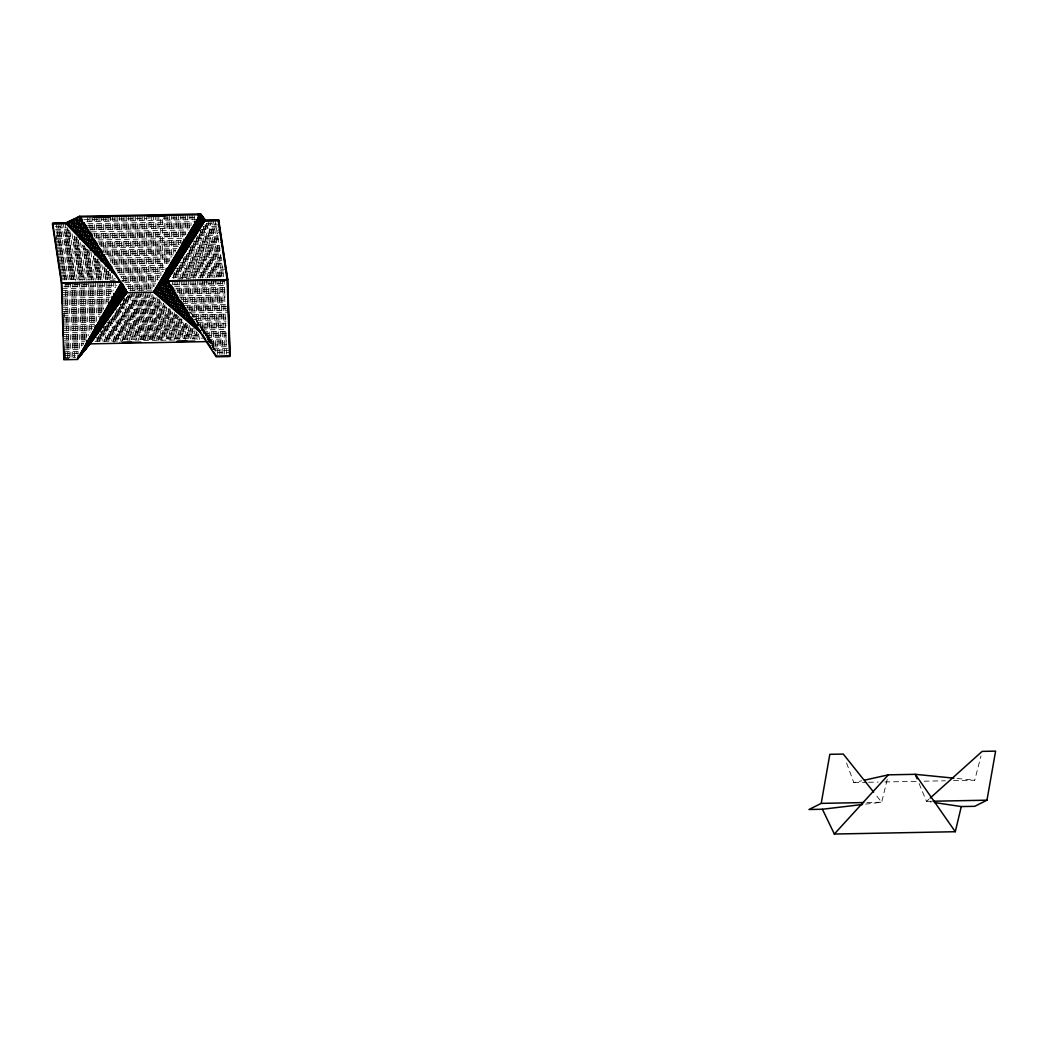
<?xml version="1.0" encoding="UTF-8"?>
<svg xmlns="http://www.w3.org/2000/svg" width="1048" height="1048" viewBox="0 0 1048 1048"><rect width="100%" height="100%" fill="white"/><g stroke="black" fill="none" stroke-linecap="round" stroke-linejoin="round"><path stroke-width="0.75" stroke-dasharray="5 3.75" d="M201.806 330.736L202.133 327.775M203.954 332.937L204.203 330.618M206.011 335.963L206.273 333.461L203.823 333.945M208.356 336.303L208.814 340.862M122.21 280.537L122.262 281.742M887.25 779.398L881.682 802.218L865.661 804.117M953.497 780.629L974.745 780.223L980.98 755.935M212.862 347.844L211.486 340.6L208.185 340.705M928.921 799.179L926.511 801.353L919.004 783.328M205.316 335.36L206.77 334.129L207.622 338.661M206.849 336.683L207.949 335.74L209.115 341.976M208.382 338.006L209.128 337.364L210.334 343.77M209.914 339.316L211.369 344.622M846.601 763.062L853.793 782.555L861.653 780.799M191.326 316.902L193.828 316.417M193.199 319.784L195.897 319.247M196.958 325.548L200.05 324.932M207.714 339.683L210.425 339.146L210.596 340.836M208.238 342.827L212.076 342.067M210.111 345.709L213.124 345.12M83.814 219.687L147.008 218.469M163.213 218.167L195.609 217.539M86.722 221.691L195.976 219.582M87.953 223.709L193.12 221.678M87.613 225.765L191.85 223.761M55.282 226.538L63.417 226.381M206.43 223.63L216.176 223.434M57.05 227.992L66.561 227.809M205.395 225.124L219.661 224.848M88.87 227.783L190.631 225.831M55.662 229.499L68.055 229.263M202.827 226.656L219.883 226.329M90.141 229.813L189.361 227.901M55.858 230.979L69.548 230.717M203.377 228.137L220.106 227.809M56.173 232.446L70.675 232.171M91.399 231.844L188.142 229.971M200.993 229.656L220.329 229.289M56.369 233.927L72.155 233.625M200.024 231.163L220.552 230.77M92.669 233.861L185.247 232.08M56.566 235.407L73.635 235.079M200.6 232.63L220.774 232.25M93.953 235.892L185.601 234.123M56.867 236.887L74.801 236.534M199.801 234.136L217.748 233.783M57.064 238.368L77.893 237.962M198.806 235.63L218.023 235.263M95.198 237.909L182.758 236.219M55.688 239.874L77.762 239.442M196.225 237.162L218.298 236.743M98.119 239.9L183.112 238.263M55.911 241.354L79.229 240.896M196.814 238.63L218.573 238.21M56.134 242.822L80.421 242.363M97.726 241.957L181.893 240.333M195.989 240.136L218.665 239.704M56.356 244.302L81.888 243.817M193.395 241.669L218.94 241.171M99.01 243.988L180.623 242.416M56.579 245.782L83.355 245.271M194.011 243.136L220.774 242.625M100.254 246.005L179.404 244.485M56.802 247.263L84.574 246.725M193.173 244.629L219.307 244.132M57.037 248.743L86.041 248.179M190.579 246.162L219.582 245.612M103.176 247.996L178.134 246.555M57.26 250.223L87.495 249.634M189.609 247.669L219.844 247.092M102.783 250.053L176.916 248.625M57.483 251.69L88.949 251.088M190.212 249.136L220.106 248.559M104.066 252.083L175.645 250.695M57.706 253.171L90.194 252.555M189.361 250.642L220.224 250.04M57.928 254.651L91.648 254.009M188.378 252.136L220.486 251.52M105.311 254.101L174.427 252.778M58.151 256.131L93.089 255.463M187.396 253.642L220.748 253M108.219 256.092L173.156 254.847M58.374 257.612L94.346 256.917M186.544 255.136L220.879 254.481M58.609 259.092L95.8 258.371M109.451 258.122L171.951 256.917M185.562 256.642L221.141 255.961M58.832 260.559L98.853 259.799M182.981 258.175L221.403 257.428M110.747 260.14L170.667 258.987M59.055 262.039L100.281 261.253M183.597 259.642L221.652 258.908M111.966 262.17L169.462 261.057M59.278 263.52L99.966 262.734M182.732 261.149L221.796 260.389M59.5 265L101.407 264.188M180.151 262.668L222.045 261.869M113.263 264.188L168.178 263.14M59.723 266.48L102.848 265.642M180.78 264.148L222.307 263.349M114.573 266.218L166.894 265.209M59.959 267.961L104.132 267.109M179.915 265.642L222.451 264.83M60.181 269.428L105.573 268.563M115.791 268.236L164.078 267.306M178.933 267.148L222.7 266.297M60.404 270.908L107.014 270.017M176.352 268.681L222.962 267.777M117.101 270.266L164.405 269.349M60.627 272.388L108.442 271.471M176.981 270.148L224.796 269.231M118.306 272.297L163.213 271.432M60.85 273.869L109.739 272.925M176.103 271.642L223.368 270.738M61.072 275.349L111.167 274.38M119.616 274.314L161.916 273.502M173.523 273.174L223.617 272.218M61.295 276.829L112.608 275.834M174.165 274.655L223.866 273.685M120.821 276.344L159.139 275.598M61.531 278.296L113.905 277.288M173.274 276.148L224.023 275.166M122.144 278.362L159.427 277.641M61.753 279.777L115.346 278.742M172.304 277.654L224.272 276.646M110.328 280.327L115.162 280.235M177.78 279.03L190.671 278.781M121.751 280.419L158.248 279.711M124.66 282.41L155.34 281.82M65.395 284.715L87.718 284.283M202.487 282.069L224.796 281.637M125.852 284.44L155.785 283.864M63.876 286.654L116.852 285.632M173.457 284.545L224.835 283.55M127.175 286.458L154.475 285.934M62.33 288.593L115.712 287.571M174.715 286.432L224.875 285.462M128.354 288.488L153.309 288.004M62.395 290.506L114.586 289.51M175.972 288.318L224.901 287.375M129.677 290.506L151.999 290.073M62.461 292.418L111.94 291.462M177.138 290.217L225.032 289.287M62.513 294.331L110.787 293.401M176.798 292.13L225.071 291.2M62.579 296.243L109.634 295.339M179.667 293.99L225.097 293.113M128.419 295.077L144.742 294.763M127.371 296.44L152.942 295.955M62.631 298.156L110.223 297.239M179.234 295.916L225.228 295.025M126.336 297.815L154.593 297.265M62.697 300.069L109.084 299.178M180.479 297.802L225.268 296.938M123.821 299.204L157.58 298.562M122.812 300.579L159.191 299.872M62.762 301.981L107.944 301.117M181.723 299.689L225.294 298.85M123.481 301.903L160.619 301.195M62.815 303.894L106.804 303.055M182.981 301.588L225.333 300.763M122.459 303.278L160.632 302.544M62.88 305.806L105.769 304.981M119.917 304.667L163.671 303.828M182.575 303.501L225.477 302.675M120.507 306.003L165.27 305.151M62.932 307.719L104.63 306.92M185.417 305.361L225.503 304.588M119.577 307.378L165.099 306.501M62.998 309.632L103.477 308.859M186.662 307.247L227.154 306.474M118.555 308.741L166.711 307.811M116.001 310.143L169.776 309.108M63.063 311.544L102.337 310.784M187.919 309.147L227.193 308.387M116.603 311.479L169.75 310.444M63.116 313.457L101.315 312.723M190.697 311.007L227.298 310.3M115.673 312.841L171.191 311.767M114.651 314.204L172.802 313.09M63.181 315.369L100.176 314.662M190.356 312.92L227.337 312.212M113.721 315.566L175.881 314.374M63.247 317.282L99.023 316.601M193.225 314.78L227.39 314.125M112.699 316.941L177.466 315.697M63.299 319.195L98.001 318.526M111.691 318.304L179.051 317.007M192.793 316.706L225.923 316.064M110.747 319.666L180.518 318.33M63.365 321.107L96.861 320.465M195.635 318.566L225.936 317.976M108.127 321.068L182.103 319.64M63.417 323.02L95.709 322.404M196.906 320.452L225.962 319.889M107.171 322.43L183.583 320.963M107.787 323.767L185.155 322.286M63.483 324.932L94.556 324.33M198.177 322.339L225.988 321.802M106.844 325.142L186.636 323.596M63.548 326.845L93.56 326.269M196.146 324.291L226.158 323.714M104.21 326.531L188.208 324.919M63.6 328.758L92.407 328.207M103.254 327.906L189.688 326.229M198.976 326.151L226.172 325.627M103.87 329.229L191.26 327.552M63.666 330.67L89.617 330.172M201.858 328.011L226.185 327.539M102.927 330.605L194.391 328.836M63.718 332.583L90.259 332.072M201.399 329.937L226.368 329.452M100.294 331.993L195.937 330.159M100.962 333.329L195.806 331.509M63.784 334.495L89.106 334.011M202.657 331.823L226.394 331.365M99.966 334.705L197.378 332.819M63.849 336.408L87.94 335.95M203.915 333.709L226.407 333.277M99.01 336.067L198.871 334.142M96.377 337.469L198.806 335.491M63.902 338.321L86.774 337.875M206.81 335.57L226.407 335.19M97.005 338.805L200.391 336.814M63.967 340.233L85.805 339.814M206.338 337.495L226.617 337.102M96.049 340.168L205.12 338.059M64.033 342.146L84.639 341.753M95.054 341.53L122.55 341.006M143.576 340.6L175.933 339.971M207.596 339.382L226.63 339.015M207.923 340.888L211.198 340.823L214.329 349.98M64.085 344.058L83.473 343.692M208.853 341.268L226.63 340.928M207.648 341.596L210.923 341.543L213.019 347.648M64.151 345.971L82.53 345.617M210.006 343.168L226.853 342.84M64.203 347.884L81.364 347.556M212.823 345.028L226.866 344.753M64.269 349.796L80.185 349.495M212.534 346.94L230.036 346.6M64.334 351.709L78.993 351.421M213.805 348.827L228.464 348.552M64.386 353.621L78.102 353.359M214.932 350.726L230.154 350.425M64.452 355.534L75.364 355.324M217.748 352.587L230.219 352.338M64.504 357.447L75.718 357.237M853.793 782.555L866.879 782.306M868.504 782.266L878.316 782.083M884.853 781.952L917.537 781.323M924.074 781.205L945.322 780.786M866.971 802.493L881.682 802.218L874.608 793.349M931.41 801.261L926.511 801.353L931.253 802.061M957.06 778.468L974.745 780.223M207.53 337.679L211.198 340.823L190.042 311.872M207.268 338.386L210.923 341.543L199.395 325.745M198.583 334.757L199.552 339.473M196.002 330.932L197.797 339.631M194.155 330.683L196.002 339.618M192.007 328.941L194.208 339.618M189.531 325.64L192.413 339.618M187.697 325.417L190.618 339.631M185.535 323.636L188.823 339.644M183.61 322.981L187.055 339.749M180.819 318.12L185.26 339.762M178.645 316.3L183.479 339.788M176.483 314.479L181.684 339.801M174.309 312.645L179.889 339.814M172.409 312.147L178.121 339.906M169.92 308.78L176.326 339.932M168.073 308.518L174.544 339.945M165.912 306.697L172.75 339.971M163.409 303.278L170.955 339.997M161.523 302.82L169.187 340.076M159.034 299.427L167.392 340.089M156.859 297.593L165.597 340.115M155.104 297.789L163.816 340.155M152.667 294.685L162.034 340.194M160.239 340.22L150.244 291.58L149.903 214.932M158.458 340.259L148.449 291.606L148.109 214.971M146.668 291.645L156.676 340.299M144.873 291.685L154.881 340.325M143.091 291.711L153.1 340.364M141.31 291.75L151.305 340.404M139.515 291.776L149.523 340.43M137.733 291.816L147.742 340.469M135.939 291.855L145.947 340.495M134.157 291.881L144.166 340.534M132.375 291.92L142.371 340.574M130.581 291.96L140.589 340.6M129.441 295.13L138.794 340.639M127.738 295.549L137.013 340.692M126.363 297.58L135.218 340.679M124.633 297.907L133.437 340.731M123.232 299.846L131.655 340.77M122.157 303.331L129.873 340.823M120.441 303.697L128.079 340.862M119.38 307.287L126.284 340.849M117.992 309.212L124.502 340.901M116.59 311.125L122.721 340.954M115.188 313.038L121.254 342.552M114.101 316.47L119.472 342.591M112.411 317.007L117.677 342.617M111.009 318.919L115.896 342.657M109.608 320.819L114.101 342.696M108.206 322.719L112.005 341.19M106.804 324.605L110.223 341.242M105.39 326.491L108.442 341.307M103.713 327.042L106.634 341.255M102.625 330.5L104.852 341.321M100.909 330.854L103.071 341.386M99.809 334.207L101.302 341.478M98.381 336.015L99.521 341.569M97.058 338.308L97.7 341.438M213.334 345.748L214.119 349.888M205.578 332.504L206.142 335.439M204.399 330.893L204.936 333.736M203.22 329.282L203.993 333.395M202.041 327.657L202.644 330.854M197.312 321.186L198.085 325.312M196.133 319.575L196.631 322.221M192.583 314.714L193.133 317.61M215.089 219.91L223.853 277.589M213.307 219.949L222.071 277.628M211.513 219.988L220.29 277.654M209.731 220.014L218.495 277.694M207.949 220.054L216.713 277.733M206.639 223.29L214.919 277.759M205.067 224.691L213.137 277.786M203.613 226.944L211.355 277.838M202.172 229.289L209.561 277.851M200.482 229.944L207.779 277.903M199.277 233.783L205.998 277.956M197.836 236.127L204.203 277.969M196.395 238.368L202.421 278.021M194.941 240.608L200.64 278.074M193.5 242.966L198.845 278.074M192.046 245.193L197.063 278.139M190.618 247.564L195.269 278.139M189.164 249.791L193.487 278.205M187.946 253.551L191.705 278.27M186.282 254.389L189.911 278.257M184.828 256.603L188.129 278.336M183.4 259L186.334 278.31M182.182 262.76L184.553 278.388M180.701 264.882L182.771 278.48M179.051 265.799L180.977 278.441M177.584 267.961L179.195 278.545M176.169 270.436L177.4 278.48M174.702 272.532L175.619 278.611M173.221 274.576L173.85 278.768M112.424 275.467L113.092 279.868M110.341 273.607L111.285 279.803M108.167 271.078L109.516 279.921M106.084 269.113L107.721 279.895M103.988 267.109L105.927 279.868M101.813 264.646L104.145 279.973M99.717 262.603L102.35 279.96M97.359 258.935L100.556 279.947M95.447 258.122L98.774 280.039M93.338 256.039L96.992 280.039M90.953 252.096L95.211 280.117M88.831 249.974L93.416 280.117M86.958 249.45L91.621 280.13M84.574 245.507L89.84 280.196M82.7 244.97L88.058 280.209M80.552 242.612L86.277 280.274M78.43 240.49L84.482 280.288M76.072 236.743L82.687 280.301M74.172 236.023L80.906 280.366M72.05 233.874L79.111 280.379M69.902 231.556L77.329 280.445M67.544 227.809L75.548 280.458M64.989 222.805L73.753 280.484M63.208 222.844L71.971 280.51M61.413 222.87L70.177 280.55M59.631 222.91L68.395 280.589M57.837 222.949L66.614 280.615M56.055 222.975L64.819 280.654M56.212 235.826L56.71 239.036M224.102 279.187L226.473 354.263M222.32 279.227L224.691 354.303M220.525 279.266L222.897 354.329M218.744 279.292L221.115 354.368M216.949 279.331L219.333 354.407M215.168 279.371L217.539 354.434M213.386 279.397L215.652 351.093M211.591 279.436L213.818 349.862M209.81 279.462L211.84 343.757M208.015 279.502L210.006 342.473M206.233 279.541L208.133 339.578M204.439 279.567L206.194 335.046M202.657 279.606L204.321 332.281M200.875 279.646L202.447 329.373M199.081 279.672L200.613 328.076M197.299 279.711L198.74 325.181M195.504 279.737L196.854 322.273M193.723 279.777L194.928 317.898M191.941 279.816L193.094 316.588M190.147 279.842L191.221 313.68M188.365 279.882L189.334 310.771M186.57 279.921L187.461 308.02M184.789 279.947L185.535 303.54M183.007 279.986L183.701 302.204M181.212 280.012L181.828 299.296M179.431 280.052L179.994 297.986M177.636 280.091L178.029 292.196M175.854 280.117L176.143 289.287M174.073 280.157L174.269 286.34M172.278 280.196L172.435 284.938M115.097 281.296L115.293 287.414M113.315 281.322L113.603 290.427M111.52 281.362L111.861 291.907M109.739 281.401L110.145 294.318M107.957 281.427L108.56 300.553M106.162 281.467L106.817 301.968M104.381 281.493L105.114 304.968M102.586 281.532L103.464 309.291M100.805 281.571L101.774 312.278M99.023 281.598L100.032 313.666M97.228 281.637L98.289 315.068M95.447 281.676L96.691 321.238M93.652 281.702L95.001 324.042M91.87 281.742L93.246 325.404M90.089 281.768L91.608 330.002M88.294 281.807L89.918 332.976M86.512 281.846L88.215 335.819M84.718 281.873L86.473 337.168M82.936 281.912L84.823 341.766M81.141 281.951L83.133 344.74M79.36 281.978L81.39 346.115M77.578 282.017L79.74 350.569M75.784 282.056L78.05 353.543M74.002 282.082L76.268 353.897M72.207 282.122L74.591 357.185M70.426 282.148L72.797 357.224M68.644 282.187L71.015 357.263M66.849 282.226L69.22 357.289M65.068 282.253L67.439 357.329M64.203 311.662L64.413 318.199M65.5 352.469L65.657 357.355M194.574 215.561L194.601 220.041M192.78 214.106L192.806 220.041M190.998 214.146L191.05 225.53M189.203 214.172L189.269 228.556M187.422 214.211L187.487 229.997M185.64 214.237L185.732 234.556M183.845 214.277L183.95 235.997M182.064 214.316L182.169 238.656M180.269 214.342L180.4 243.267M178.488 214.382L178.619 244.669M176.706 214.421L176.85 247.656M174.911 214.447L175.082 252.031M173.13 214.486L173.3 253.393M171.335 214.513L171.531 257.991M169.553 214.552L169.763 260.965M167.772 214.591L167.981 262.354M165.977 214.617L166.213 266.781M164.195 214.657L164.418 266.506M162.427 219.53L162.663 271.118M160.645 219.543L160.894 275.69M158.838 214.761L159.113 276.908M157.043 214.788L157.331 279.895M155.261 214.827L155.562 284.493M153.467 214.866L153.794 286.615M151.685 214.892L152.012 288.279M146.327 214.997L146.655 290.008M144.532 215.037L144.873 290.047M142.751 215.063L143.078 290.086M140.969 215.102L141.297 290.113M139.174 215.141L139.515 290.152M137.393 215.168L137.72 290.191M135.598 215.207L135.939 290.217M133.817 215.246L134.144 290.257M132.035 215.272L132.362 290.296M130.24 215.312L130.581 290.322M128.459 215.338L128.786 288.724M126.664 215.377L126.978 284.925M124.882 215.416L125.184 283.641M123.088 215.443L123.389 282.371M121.306 215.482L121.581 277.956M119.524 215.521L119.786 275.048M117.73 215.547L117.992 273.764M115.948 215.587L116.184 269.244M114.153 215.626L114.389 267.974M112.372 215.652L112.581 263.572M110.59 215.692L110.787 262.275M108.796 215.718L108.992 259.38M107.014 215.757L107.184 254.847M105.219 215.796L105.39 252.109M103.438 215.823L103.595 252.385M101.656 215.862L101.787 246.293M99.861 215.901L99.992 244.983M98.08 215.927L98.185 240.437M96.285 215.967L96.39 237.791M94.503 215.993L94.595 236.442M92.722 216.032L92.787 231.936M90.927 216.071L90.993 230.599M89.145 216.098L89.198 227.979M87.351 216.137L87.377 222.097"/><path stroke-width="1.5" d="M92.237 341.006L92.342 339.945L88.373 340.731M93.626 339.067L93.848 337.037L90.062 337.77L97.634 329.675L98.682 332.033M95.027 337.129L95.342 334.129L91.766 334.823M96.416 335.177L96.835 331.22L93.455 331.875M97.805 333.238L98.342 328.299L95.145 328.928L95.04 325.666M99.206 331.299L99.835 325.391L96.848 325.98M100.595 329.347L101.328 322.483L98.538 323.033M101.997 327.408L102.835 319.575L100.228 320.085L100.136 316.876M103.385 325.469L104.328 316.666L101.931 317.138M104.787 323.518L105.822 313.745L103.621 314.177M106.175 321.579L107.328 310.837L105.324 311.23M107.577 319.64L108.822 307.929L107.014 308.282M108.966 317.701L110.328 305.02L108.704 305.335L108.612 302.151M111.756 313.811L113.315 299.204L112.097 299.44L112.005 296.427M113.145 311.872L114.822 296.283L113.787 296.492L113.695 293.453M114.546 309.92L116.315 293.375L115.49 293.545M115.935 307.981L117.18 290.584M117.337 306.042L118.883 287.637M118.725 304.09L120.572 284.689M120.127 302.151L122.131 283.301M121.516 300.213L123.206 284.453M122.917 298.274L124.162 286.51M124.306 296.322L125.118 288.724M125.695 294.383L126.232 289.379M127.096 292.444L127.188 291.541M155.89 292.864L155.589 289.353M158.065 294.737L158.824 287.637L157.37 286.405M160.239 296.61L161.444 285.397L159.139 283.458M164.602 300.357L166.684 280.93L200.26 214.67L204.727 220.827L218.167 220.565L227.18 279.842L229.604 356.543L216.163 356.805L166.711 281.008L162.689 277.563M166.789 302.23L168.911 282.318L156.27 293.191M168.964 304.103L170.994 285.148M171.138 305.977L173.064 287.99M173.326 307.85L174.977 292.379M175.501 309.736L177.047 295.287M178.972 299.531L177.675 311.61L184.383 305.964M179.863 313.483L181.029 302.492M182.038 315.356L183.138 305.125M184.212 317.23L185.195 308.086M186.4 319.103L187.251 311.086M188.575 320.976L189.203 315.121M190.762 322.849L191.247 318.212M192.937 324.723L193.382 320.57M195.111 326.596L195.426 323.662M68.945 225.241L69.561 221.338M71.081 227.468L72.246 220.041M73.203 229.682L74.932 218.744M75.338 231.896L77.618 217.447M77.46 234.123L80.224 216.569M82.229 219.622L79.596 236.337L80.067 239.481M81.718 238.551L84.22 222.661L75.508 232.08M83.853 240.778L86.224 225.713M85.975 242.992L87.98 230.337M89.984 233.298L88.111 245.206L93.416 239.442M91.975 236.416L90.233 247.433L90.718 250.538M92.368 249.647L93.993 239.363M95.971 242.494L94.503 251.861L94.975 254.992M96.626 254.088L97.988 245.429M98.761 256.302L99.979 248.573M101.997 251.481L100.883 258.515L101.355 261.581M103.018 260.742L103.975 254.651M105.782 258.882L105.612 266.035M107.748 262.197L107.721 268.118M109.804 264.83L109.87 270.502M168.466 278.65L164.457 274.615M169.907 276.371L170.13 274.943L166.239 271.668L166.226 268.406M171.348 274.078L171.702 271.838L168.007 268.72M172.802 271.786L173.287 268.72L169.776 265.773M174.243 269.506L174.859 265.603L171.558 262.825M177.125 264.934L178.003 259.38L175.108 256.93M178.579 262.642L179.575 256.262L176.876 253.983M180.02 260.363L181.16 253.144L178.658 251.035M181.461 258.07L182.732 250.027L180.426 248.088M182.902 255.778L184.304 246.922L182.195 245.14L182.182 241.905M184.356 253.498L185.876 243.804L183.976 242.193L183.963 239.101M185.797 251.206L187.461 240.686L185.745 239.245M187.238 248.926L189.033 237.569L187.527 236.298M188.692 246.634L190.605 234.464L189.295 233.35M190.133 244.354L192.177 231.346L191.064 230.416M191.574 242.062L193.749 228.228L192.845 227.468M193.015 239.769L195.334 225.11L194.601 221.534M194.469 237.49L196.395 221.573L197.653 220.512L199.382 229.695M195.911 235.197L198.478 218.888L198.151 214.002M197.352 232.918L199.932 213.962M198.793 230.626L201.347 214.46M202.238 215.678L200.247 228.346L198.557 218.744L197.613 219.543M201.688 226.054L203.129 216.91M203.129 223.761L204.019 218.141M204.57 221.482L204.91 219.359M862.465 804.497L822.418 809.253L808.977 809.501L821.213 803.384L829.833 754.324L843.273 754.062L873.6 792.078M934.41 802.532L961.291 806.567L974.745 806.318L986.98 800.187L995.6 751.128L982.146 751.39L930.139 798.091M822.418 809.253L834.339 834.038L955.291 831.719L961.291 806.567M200.207 331.378L153.846 291.501L166.973 280.288L200.522 213.962L204.989 220.106L218.442 219.857L227.455 279.135L229.879 355.835L216.425 356.084L213.779 352.023M121.136 283.314L89.984 343.862L77.29 359.477L63.836 359.739L61.413 283.039L52.4 223.761L65.854 223.499L79.307 217.002L200.26 214.67L153.571 292.222L126.677 292.746L89.984 343.862L207.648 341.596M120.533 283.982L77.552 358.77L90.246 343.154L126.939 292.025M77.29 359.477L121.07 283.288M153.846 291.501L200.522 213.962L79.583 216.281L66.116 222.779L52.675 223.041L61.675 282.318L62.356 303.54M204.989 220.106L166.711 281.008L153.571 292.222L201.164 333.146M90.783 342.958L86.67 343.679L86.578 340.417M834.339 834.038L888.35 774.839L915.258 774.315L953.837 778.153M68.526 221.835L67.124 223.342L53.212 223.617M68.513 224.796L73.543 219.412M69.915 226.263L78.548 217.002M71.316 227.717L80.919 217.696M72.705 229.171L81.967 219.228M74.107 230.626L82.111 222.032M76.897 233.534L85.386 224.429M78.299 234.988L86.525 226.158M79.7 236.442L87.665 227.901M81.089 237.896L88.792 229.63M82.491 239.35L89.932 231.359M83.892 240.817L91.071 233.101M85.281 242.271L91.215 235.892M86.683 243.726L92.237 237.765M89.473 246.634L94.595 241.132M90.875 248.088L95.774 242.822M92.263 249.542L96.966 244.512M93.665 250.996L97.962 246.385M95.067 252.45L99.154 248.062M96.455 253.904L100.346 249.738M97.857 255.371L101.538 251.428M99.259 256.826L102.508 253.328M100.647 258.28L103.713 254.992M102.049 259.734L104.905 256.655M103.451 261.188L106.11 258.319M104.839 262.642L107.04 260.284M106.241 264.096L108.272 261.921M107.643 265.55L109.49 263.572M109.031 267.004L110.708 265.209M110.433 268.458L111.94 266.847M120.062 285.567L120.664 284.938L125.157 295.143M118.948 287.506L119.8 286.589L124.175 296.505M117.848 289.445L118.948 288.252L123.192 297.868M116.734 291.37L118.097 289.903L122.21 299.243M115.621 293.309L117.245 291.567L121.24 300.606M114.507 295.248L116.394 293.217L120.258 301.968M113.394 297.187L115.542 294.881L119.276 303.344M112.28 299.112L114.691 296.532L118.293 304.706M111.167 301.051L113.839 298.195L117.311 306.068M110.053 302.99L112.988 299.846L116.328 307.431M108.94 304.916L112.136 301.497L115.346 308.806M107.839 306.854L111.285 303.16L114.363 310.169M106.726 308.793L110.42 304.811L113.394 311.531M105.612 310.732L109.568 306.474L112.411 312.907M104.499 312.658L108.717 308.125L111.429 314.269M103.385 314.597L107.865 309.789L110.446 315.631L111.822 302.112L110.407 302.387M102.272 316.535L107.014 311.439L109.464 317.007M101.158 318.461L106.162 313.103L108.481 318.369M100.045 320.4L105.311 314.754L107.499 319.732M98.931 322.339L104.459 316.417L106.529 321.094M97.831 324.277L103.608 318.068L105.547 322.47M96.717 326.203L102.756 319.732L104.564 323.832M95.604 328.142L101.905 321.382L103.582 325.194M94.49 330.081L101.04 323.046L102.599 326.57M93.377 332.019L100.189 324.697L101.617 327.932M92.263 333.945L99.337 326.36L100.634 329.295M91.15 335.884L98.486 328.011L99.652 330.67M88.923 339.749L96.783 331.325L97.7 333.395M87.822 341.687L95.931 332.976L96.717 334.757M86.709 343.626L95.08 334.639L95.735 336.133M85.595 345.565L94.228 336.29L94.752 337.495M84.482 347.491L93.377 337.954L93.77 338.858M83.368 349.429L92.525 339.604L92.787 340.233M82.255 351.368L91.818 341.596M81.141 353.294L90.875 343.141M80.028 355.233L86.604 348.185M78.928 357.171L81.875 353.988M200.103 215.403L202.238 225.189M198.858 217.473L199.448 216.962L201.282 226.696M195.111 223.696L196.762 222.281L198.439 231.189M193.867 225.765L195.871 224.062L197.496 232.695M192.622 227.835L194.967 225.831L196.539 234.189M191.365 229.918L194.077 227.599L195.596 235.695M190.12 231.988L193.173 229.381L194.653 237.202M188.876 234.058L192.282 231.149L193.697 238.695M187.631 236.127L191.378 232.918L192.753 240.202M186.374 238.197L190.487 234.7L191.81 241.695M185.129 240.28L189.596 236.468L190.854 243.202M183.885 242.35L188.692 238.237L189.911 244.695M182.64 244.42L187.802 240.018L188.968 246.201M181.383 246.49L186.898 241.787L188.011 247.695M180.138 248.559L186.007 243.555L187.068 249.201M178.894 250.642L185.103 245.337L186.112 250.695M177.649 252.712L184.212 247.105L185.168 252.201M176.392 254.782L183.308 248.874L184.225 253.708M175.147 256.852L182.418 250.655L183.269 255.201M173.903 258.935L181.527 252.424L182.326 256.708M172.658 261.004L180.623 254.192L181.383 258.201M171.413 263.074L179.732 255.974L180.426 259.708M170.156 265.144L178.828 257.743L179.483 261.201M168.911 267.214L177.937 259.511L178.54 262.707M167.667 269.297L177.033 261.293L177.584 264.201M166.422 271.367L176.143 263.061L176.64 265.707M165.165 273.436L175.239 264.83L175.697 267.214L176.431 262.485L173.326 259.878M163.92 275.506L174.348 266.611L174.741 268.707M162.676 277.576L173.457 268.38L173.798 270.214M161.431 279.659L172.553 270.148L172.855 271.707M160.174 281.729L171.662 271.93L171.898 273.214M158.929 283.798L170.758 273.698L170.955 274.707M157.685 285.868L169.868 275.467L169.999 276.214M156.44 287.951L169.056 277.707M155.183 290.021L168.112 279.213M154.737 291.868L167.772 280.746M157.803 294.514L168.898 285.03M159.335 295.824L171.309 285.593M160.868 297.147L172.501 287.218M173.68 288.829L162.401 298.47L164.064 283.156L160.907 280.51M163.933 299.78L174.859 290.453M165.466 301.103L174.872 293.073M166.999 302.413L176.09 294.658M168.532 303.737L177.164 296.361M170.064 305.06L178.396 297.933M171.597 306.37L179.627 299.518M173.13 307.693L180.846 301.103M174.662 309.003L181.92 302.807M176.195 310.326L183.151 304.379M179.26 312.959L185.444 307.68M180.793 314.282L186.675 309.252M182.326 315.592L186.806 311.78M183.858 316.915L189.164 312.383M185.391 318.238L188.994 315.147M186.924 319.548L190.317 316.653M188.457 320.871L191.64 318.147M189.989 322.181L192.465 320.072M191.522 323.505L193.828 321.539M193.055 324.828L195.177 323.007M194.587 326.138L196.539 324.474M864.797 780.105L888.35 774.839M84.98 346.626L88.425 345.945M83.29 349.574L85.884 349.063M81.587 352.521L83.355 352.18M79.897 355.469L80.827 355.285M78.207 358.416L78.102 355.167M93.979 217.447L110.315 217.133M147.86 216.412L165.82 216.058M218.98 220.421L205.081 220.683L204.792 219.202M62.146 282.855L120.664 281.729M167.785 280.825L227.927 279.672M61.413 283.039L120.245 281.899M227.18 279.842L166.711 281.008L174.4 291.541M123.428 342.329L131.576 342.172M177.217 341.294L187.002 341.111M122.93 342.526L140.917 342.172M176.876 341.478L194.849 341.137M68.592 358.94L64.111 359.019L63.692 345.971M821.213 803.384L863.696 802.558M933.048 801.222L986.98 800.187M91.006 233.822L92.224 234.844M66.116 222.779L115.424 274.157M65.854 223.499L117.402 277.209M170.824 285.554L173.706 289.51M955.291 831.719L915.258 774.315L917.131 778.821M84.901 224.39L86.67 227.102M92.617 237.28L79.307 217.002L126.677 292.746L123.677 285.947M94.385 239.979L97.045 244.027M100.595 249.437L102.363 252.136M166.973 280.288L178.461 297.894M180.23 300.593L189.059 314.125M191.705 318.186L194.352 322.247M196.998 326.308L200.535 331.731M202.303 334.43L205.827 339.853M208.487 343.914L212.01 349.325M83.879 223.172L87.325 228.674M89.054 231.438L91.635 235.564M93.364 238.315L96.809 243.83M98.525 246.581L101.97 252.083M103.687 254.847L120.913 282.384M122.642 285.135L126.088 290.65M121.516 283.274L126.14 293.767M203.129 216.923L204.124 222.189M201.478 214.63L203.181 223.696M218.665 219.844L227.678 279.122L230.102 355.822M111.533 269.611L111.979 272.532M62.657 313.326L63.378 336.172M82.242 220.342L79.583 216.281L82.163 220.421"/></g></svg>
